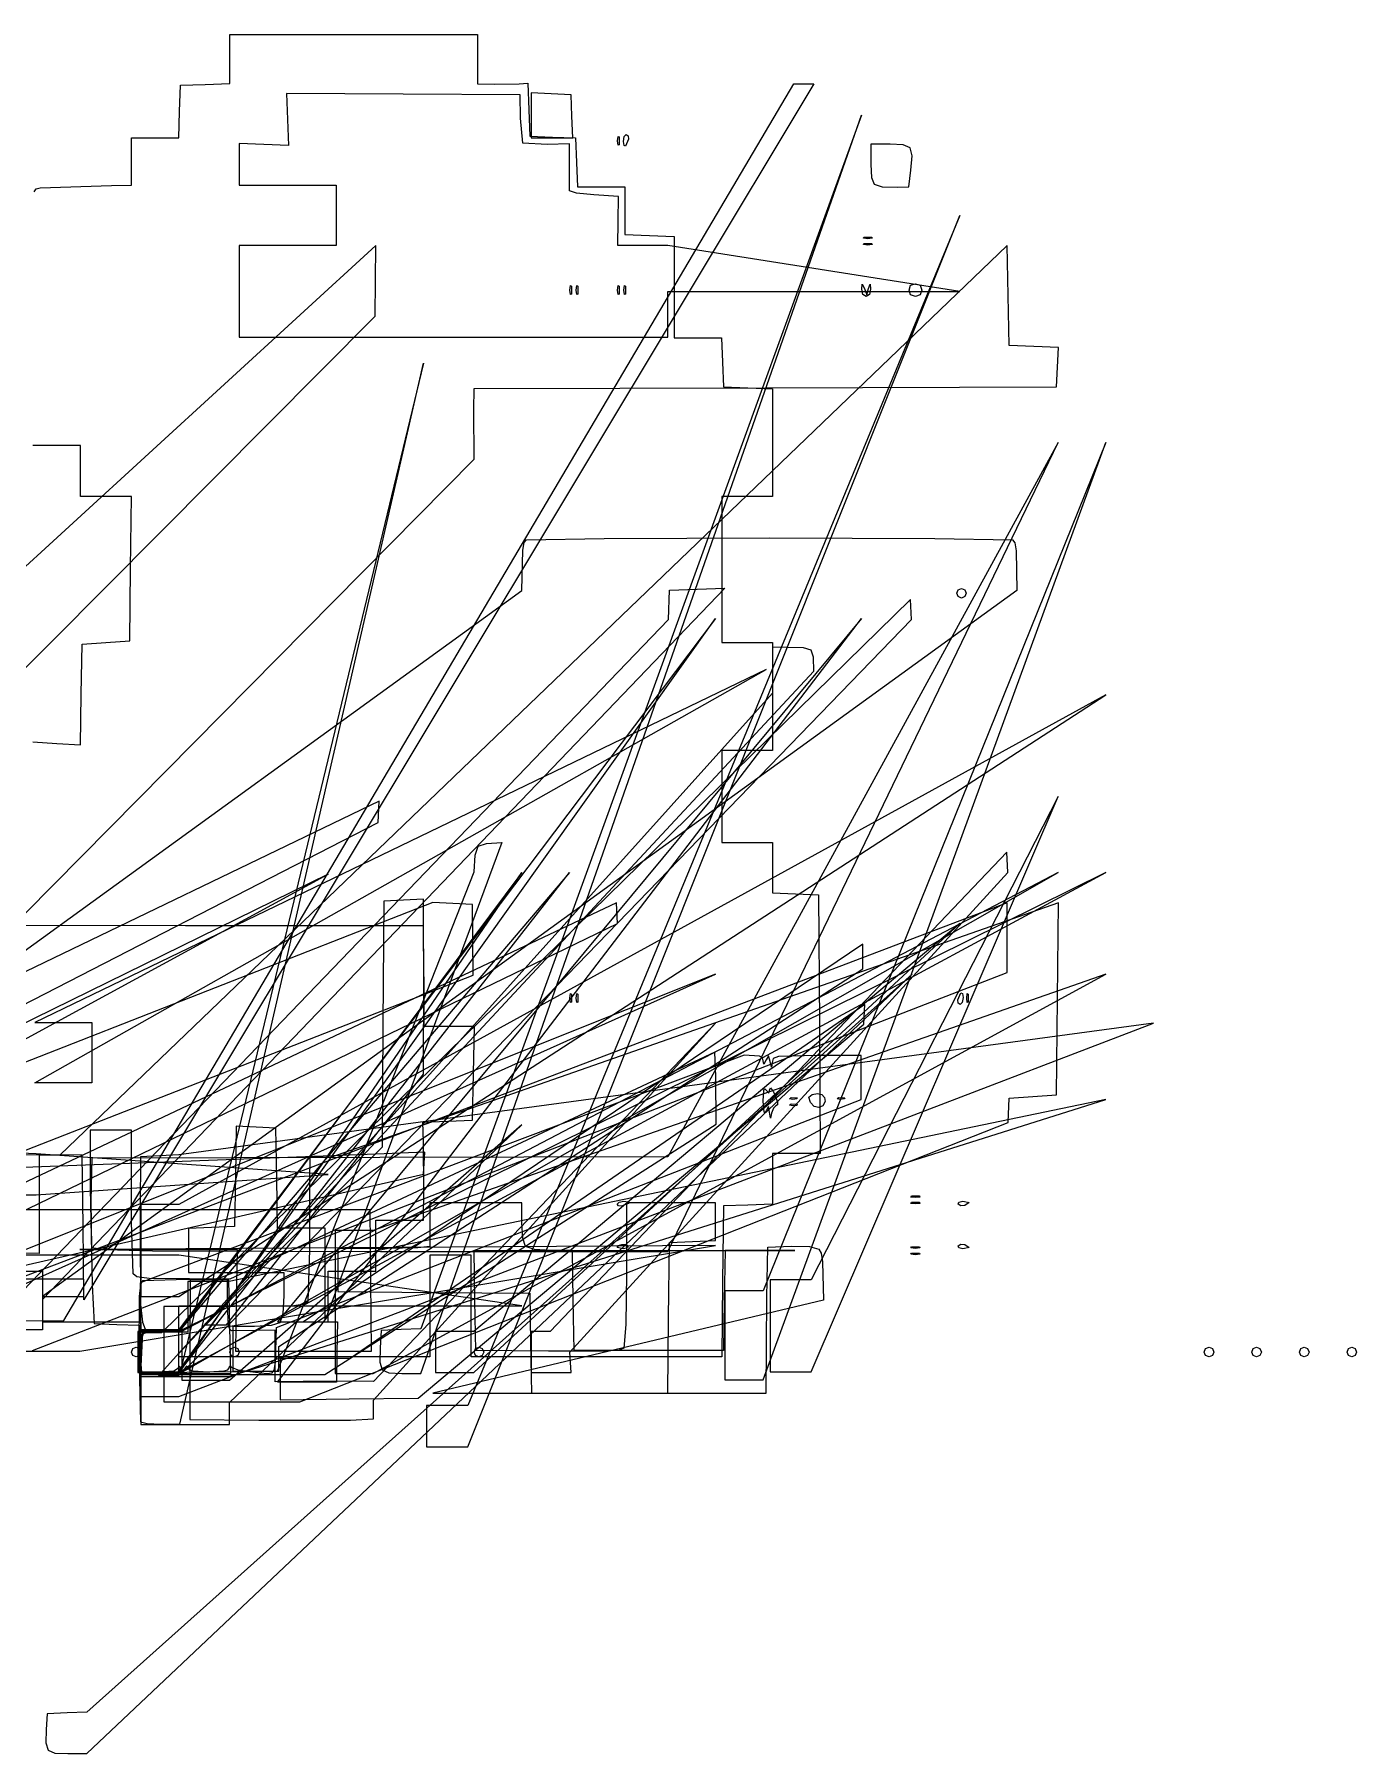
# Model space of a CAD drawing. Extents: x -37 to 140, y -28 to 125.
# Drawn here: x 22.5 to 140, y -28 to 124.9 of the extents above; entities that cross this region are included whole.
import ezdxf

# ---------------------------------------------------------------- set-up
doc = ezdxf.new("R2010")
doc.units = 0

msp = doc.modelspace()

# ---------------------------------------------------------------- linework, layer by layer
at = {"layer": 'Image'}
for p, q in [((39.8237, 122.679), (39.8237, 124.86)), ((39.8237, 124.86), (50.8303, 124.85424)), ((50.8303, 124.85424), (61.8369, 124.84848)), ((61.8369, 124.84848), (61.836959, 122.66126)), ((39.823777, 120.497514), (39.8237, 122.679)), ((61.836959, 122.66126), (61.837019, 120.47404)), ((25.07759, 10.517953), (89.98868, 120.457022)), ((91.75257, 120.473781), (26.8415, 12.3692)), ((35.367369, 118.00433), (35.449337, 120.33266)), ((35.449337, 120.33266), (37.636557, 120.415087)), ((37.636557, 120.415087), (39.823777, 120.497514)), ((55.252654, 119.542884), (44.858254, 119.600142)), ((44.858254, 119.600142), (44.947182, 117.287382)), ((65.647054, 119.485625), (55.252654, 119.542884)), ((61.837019, 120.47404), (63.318689, 120.444135)), ((63.318689, 120.444135), (65.564729, 120.464172)), ((65.564729, 120.464172), (66.329102, 120.514116)), ((65.685724, 117.424375), (65.647054, 119.485625)), ((66.329102, 120.514116), (66.411395, 118.165746)), ((68.39866, 119.570022), (66.63477, 119.654045)), ((66.63477, 119.654045), (66.6348, 117.665)), ((70.16255, 119.486), (68.39866, 119.570022)), ((70.246, 117.581), (70.16255, 119.486)), ((89.98868, 120.457022), (91.75257, 120.473781)), ((35.2854, 115.676), (35.367369, 118.00433)), ((66.411395, 118.165746), (66.493688, 115.817376)), ((44.947182, 117.287382), (45.036113, 114.974622)), ((95.9859, 117.665022), (56.8147, 9.79903)), ((56.8147, 5.82099), (95.9859, 117.665022)), ((65.89325, 115.194255), (65.685724, 117.424375)), ((66.6348, 117.665), (66.6348, 115.676)), ((70.3295, 115.676), (70.246, 117.581)), ((31.0748, 113.559), (31.0748, 115.676)), ((31.0748, 115.676), (33.1801, 115.676)), ((33.1801, 115.676), (35.2854, 115.676)), ((42.853253, 115.066169), (40.670393, 115.157716)), ((40.670393, 115.157716), (40.6704, 113.3)), ((45.036113, 114.974622), (42.853253, 115.066169)), ((68.04181, 115.083194), (65.89325, 115.194255)), ((66.493688, 115.817376), (68.528148, 115.734692)), ((66.6348, 115.676), (68.4822, 115.676)), ((70.0215, 115.141), (68.04181, 115.083194)), ((68.4822, 115.676), (70.3295, 115.676)), ((68.528148, 115.734692), (70.562608, 115.652008)), ((70.021505, 113.150459), (70.0215, 115.141)), ((70.562608, 115.652008), (70.644816, 113.479378)), ((74.2994, 115.394), (74.341216, 115.78867)), ((74.341216, 114.999331), (74.2994, 115.394001)), ((74.2994, 115.394001), (74.2994, 115.394)), ((74.341216, 115.78867), (74.44175, 115.746778)), ((74.44175, 115.041223), (74.341216, 114.999331)), ((74.44175, 115.746778), (74.44175, 115.041223)), ((74.819284, 115.346963), (74.894851, 115.778822)), ((74.819284, 115.346958), (74.819284, 115.346963)), ((74.876952, 114.972768), (74.819284, 115.346958)), ((75.0156, 114.931794), (74.876952, 114.972768)), ((74.894851, 115.778822), (75.076535, 115.958444)), ((75.26805, 115.559506), (75.0156, 114.931794)), ((75.076535, 115.958444), (75.230955, 115.840925)), ((75.230955, 115.840925), (75.26805, 115.559506)), ((98.53473, 115.1119), (96.8326, 115.111)), ((96.8326, 115.111), (96.8326, 113.297)), ((99.701078, 115.052808), (98.53473, 115.1119)), ((100.305954, 114.759912), (99.701078, 115.052808)), ((100.486537, 114.059786), (100.305954, 114.759912)), ((31.074879, 111.44289), (31.0748, 113.559)), ((40.6704, 113.3), (40.6704, 111.443)), ((70.017978, 110.948329), (70.021505, 113.150459)), ((70.644816, 113.479378), (70.727025, 111.306748)), ((96.8326, 113.297), (96.871368, 112.132458)), ((100.38, 112.779), (100.486537, 114.059786)), ((96.871368, 112.132458), (97.128988, 111.532445)), ((100.19474, 111.301814), (100.38, 112.779)), ((22.419324, 110.856648), (22.609583, 111.13162)), ((22.609583, 111.13162), (22.960999, 111.20873)), ((22.960999, 111.20873), (29.310989, 111.418404)), ((29.310989, 111.418404), (31.074879, 111.44289)), ((40.6704, 111.443), (44.97429, 111.442825)), ((44.97429, 111.442825), (49.27818, 111.44265)), ((49.27818, 111.44265), (49.2782, 108.761)), ((70.659026, 110.757388), (70.017978, 110.948329)), ((72.205198, 110.595551), (70.659026, 110.757388)), ((70.727025, 111.306748), (72.843695, 111.304292)), ((74.395938, 110.45444), (72.205198, 110.595551)), ((72.843695, 111.304292), (74.960355, 111.301837)), ((74.36202, 108.26722), (74.395938, 110.45444)), ((74.960355, 111.301837), (74.9604, 109.185)), ((97.128988, 111.532445), (97.817431, 111.313462)), ((97.817431, 111.313462), (99.14867, 111.29201)), ((99.14867, 111.29201), (100.19474, 111.301814)), ((49.2782, 108.761), (49.2782, 106.08)), ((104.734784, 108.761783), (60.9904, 2.97525)), ((60.9904, -0.693638), (104.734784, 108.761783)), ((74.9604, 109.185), (74.9604, 107.068)), ((74.3281, 106.08), (74.36202, 108.26722)), ((74.9604, 107.068), (77.14762, 106.985573)), ((77.14762, 106.985573), (79.33484, 106.903146)), ((52.816677, 106.080324), (-35.5241, 25.2237)), ((108.953802, 106.080348), (24.7177, 25.2391)), ((40.67042, 106.080163), (40.6704, 102.016)), ((44.97431, 106.080081), (40.67042, 106.080163)), ((49.2782, 106.08), (44.97431, 106.080081)), ((52.740723, 99.800884), (52.816677, 106.080324)), ((76.5492, 106.08), (74.3281, 106.08)), ((78.7704, 106.08), (76.5492, 106.08)), ((104.734713, 102.012684), (78.7704, 106.08)), ((79.33484, 106.903146), (79.3348, 102.4)), ((96.155615, 106.166486), (96.197508, 106.26702)), ((96.550285, 106.124671), (96.155615, 106.166486)), ((96.155616, 106.73093), (96.197508, 106.831464)), ((96.550286, 106.689115), (96.155616, 106.73093)), ((96.197508, 106.831464), (96.903063, 106.831464)), ((96.197508, 106.831464), (96.197508, 106.831464)), ((96.197508, 106.26702), (96.903063, 106.26702)), ((96.197508, 106.26702), (96.197508, 106.26702)), ((96.944955, 106.166486), (96.550285, 106.124671)), ((96.944956, 106.73093), (96.550286, 106.689115)), ((96.903063, 106.831464), (96.944956, 106.73093)), ((96.903063, 106.26702), (96.944955, 106.166486)), ((109.031526, 101.635348), (108.953802, 106.080348)), ((70.066, 102.129), (70.107816, 102.52367)), ((70.107816, 102.52367), (70.20835, 102.481778)), ((70.20835, 102.481778), (70.20835, 101.776223)), ((70.630444, 102.129), (70.67226, 102.52367)), ((70.67226, 102.52367), (70.772794, 102.481777)), ((70.772794, 102.481777), (70.772794, 101.776222)), ((74.299334, 102.129), (74.34115, 102.52367)), ((74.34115, 102.52367), (74.441684, 102.481777)), ((74.441684, 102.481777), (74.441684, 101.776222)), ((74.863778, 102.129), (74.905594, 102.52367)), ((74.905594, 102.52367), (75.006128, 102.481777)), ((75.006128, 102.481777), (75.006128, 101.776222)), ((79.3348, 102.4), (79.3348, 97.8959)), ((96.005678, 102.199556), (96.055066, 102.66121)), ((96.055066, 102.66121), (96.249856, 102.270111)), ((96.620617, 102.270111), (96.74906, 102.644947)), ((96.74906, 102.644947), (96.799769, 102.199556)), ((100.219168, 102.129), (100.360279, 102.552333)), ((100.360279, 102.552333), (100.783612, 102.693444)), ((100.783612, 102.693444), (101.206945, 102.552333)), ((101.206945, 102.552333), (101.348056, 102.129)), ((40.6704, 102.016), (40.6704, 97.9511)), ((70.107816, 101.734331), (70.066, 102.129001)), ((70.066, 102.129001), (70.066, 102.129)), ((70.20835, 101.776223), (70.107816, 101.734331)), ((70.67226, 101.73433), (70.630444, 102.129)), ((70.630444, 102.129), (70.630444, 102.129)), ((70.772794, 101.776222), (70.67226, 101.73433)), ((74.34115, 101.73433), (74.299334, 102.129)), ((74.299334, 102.129), (74.299334, 102.129)), ((74.441684, 101.776222), (74.34115, 101.73433)), ((74.905594, 101.73433), (74.863778, 102.129)), ((74.863778, 102.129), (74.863778, 102.129)), ((75.006128, 101.776222), (74.905594, 101.73433)), ((78.7704, 97.945004), (78.7704, 102.013)), ((78.7704, 102.013), (104.734713, 102.012684)), ((96.106637, 101.737639), (96.005678, 102.199556)), ((96.005678, 102.199556), (96.005678, 102.199556)), ((96.409174, 101.564555), (96.106637, 101.737639)), ((96.249856, 102.270111), (96.474203, 101.705667)), ((96.70974, 101.735488), (96.409174, 101.564555)), ((96.474203, 101.705667), (96.620617, 102.270111)), ((96.799769, 102.199556), (96.70974, 101.735488)), ((100.360279, 101.705667), (100.219168, 102.129)), ((100.219168, 102.129), (100.219168, 102.129)), ((100.783612, 101.564556), (100.360279, 101.705667)), ((101.206945, 101.705667), (100.783612, 101.564556)), ((101.348056, 102.129), (101.206945, 101.705667)), ((109.109247, 97.190348), (109.031526, 101.635348)), ((-33.97734, 12.66488), (52.740723, 99.800884)), ((40.6704, 97.9511), (59.7204, 97.948052)), ((59.7204, 97.948052), (78.7704, 97.945004)), ((79.3348, 97.8959), (81.4396, 97.8959)), ((81.4396, 97.8959), (83.5444, 97.8959)), ((83.5444, 97.8959), (83.626829, 95.70868)), ((111.309617, 97.107685), (109.109247, 97.190348)), ((113.509977, 97.02502), (111.309617, 97.107685)), ((113.426267, 95.27324), (113.509977, 97.02502)), ((57.039213, 95.638114), (35.3733, 5.82099)), ((35.3733, 1.30543), (57.039213, 95.638114)), ((83.626829, 95.70868), (83.709254, 93.52146)), ((113.34256, 93.52146), (113.426267, 95.27324)), ((61.536133, 91.473874), (61.55476, 93.377394)), ((61.55476, 93.377394), (87.44866, 93.449428)), ((83.709254, 93.52146), (85.896474, 93.439034)), ((85.896474, 93.439034), (88.083694, 93.356606)), ((87.44866, 93.449428), (113.34256, 93.52146)), ((88.083694, 93.356606), (88.0837, 88.5707)), ((61.553123, 87.100914), (61.536133, 91.473874)), ((24.4426, 88.3004), (22.326, 88.3004)), ((26.5593, 88.3004), (24.4426, 88.3004)), ((26.5593, 86.0426), (26.5593, 88.3004)), ((113.483623, 88.567214), (78.7704, 25.0651)), ((78.770449, 16.663239), (113.483623, 88.567214)), ((117.716923, 88.582584), (87.2387, 13.1588)), ((87.2387, 5.25654), (117.716923, 88.582584)), ((88.0837, 88.5707), (88.0837, 83.7848)), ((-20.82, 3.79024), (61.553123, 87.100914)), ((26.5593, 83.7848), (26.5593, 86.0426)), ((28.8224, 83.7848), (26.5593, 83.7848)), ((31.085473, 83.784766), (28.8224, 83.7848)), ((31.009618, 77.364216), (31.085473, 83.784766)), ((85.8259, 83.7848), (83.5681, 83.7848)), ((83.5681, 83.7848), (83.5681, 77.2937)), ((88.0837, 83.7848), (85.8259, 83.7848)), ((65.868362, 78.995014), (65.999569, 79.686768)), ((65.999569, 79.686768), (66.218977, 79.938594)), ((66.218977, 79.938594), (73.121034, 80.055353)), ((73.121034, 80.055353), (87.813011, 80.091673)), ((87.813011, 80.091673), (102.505096, 80.04919)), ((102.505096, 80.04919), (109.407477, 79.929535)), ((109.407477, 79.929535), (109.61052, 79.668531)), ((109.61052, 79.668531), (109.735024, 78.953586)), ((65.788123, 75.429014), (65.868362, 78.995014)), ((109.735024, 78.953586), (109.814732, 75.429015)), ((30.933765, 70.943666), (31.009618, 77.364216)), ((83.5681, 77.2937), (83.5681, 70.8026)), ((-20.854, 12.6649), (65.788123, 75.429014)), ((83.85033, 75.622356), (23.1726, 12.3936)), ((109.814732, 75.429015), (23.1726, 12.6649)), ((78.830303, 72.848718), (78.91145, 75.459268)), ((78.91145, 75.459268), (81.38089, 75.54081)), ((81.38089, 75.54081), (83.85033, 75.622356)), ((104.452533, 75.177048), (104.576887, 75.476027)), ((104.576887, 74.878069), (104.452533, 75.177048)), ((104.452533, 75.177048), (104.452533, 75.177048)), ((104.576887, 75.476027), (104.875866, 75.600381)), ((104.875866, 75.600381), (105.174845, 75.476027)), ((105.174845, 75.476027), (105.299199, 75.177048)), ((105.299199, 75.177048), (105.174845, 74.878069)), ((100.36031, 74.612608), (33.756, 9.41932)), ((100.444333, 72.848718), (100.36031, 74.612608)), ((104.875866, 74.753715), (104.576887, 74.878069)), ((105.174845, 74.878069), (104.875866, 74.753715)), ((18.0715, 9.70154), (78.830303, 72.848718)), ((83.003673, 72.919274), (35.2482, 9.63098)), ((35.2482, 5.9621), (83.003673, 72.919274)), ((35.6173, 5.89154), (100.444333, 72.848718)), ((95.985873, 72.919274), (44.0571, 10.4071)), ((44.0571, 5.04488), (95.985873, 72.919274)), ((26.622527, 66.179804), (26.700435, 70.661444)), ((26.700435, 70.661444), (28.817095, 70.802555)), ((28.817095, 70.802555), (30.933765, 70.943666)), ((83.5681, 70.8026), (85.8259, 70.8026)), ((85.8259, 70.8026), (88.0837, 70.8026)), ((88.0837, 70.8026), (88.0837, 66.0049)), ((88.084363, 70.37926), (88.084081, 68.33315)), ((89.424543, 70.357698), (88.084363, 70.37926)), ((90.83423, 70.321663), (89.424543, 70.357698)), ((91.51825, 70.116947), (90.83423, 70.321663)), ((91.737407, 69.508833), (91.51825, 70.116947)), ((91.752503, 68.262608), (91.737407, 69.508833)), ((87.519173, 68.403719), (22.4811, 37.0065)), ((22.4811, 31.6443), (87.519173, 68.403719)), ((35.3084, 7.58486), (91.752503, 68.262608)), ((88.084081, 68.33315), (88.083799, 66.28704)), ((26.54462, 61.698164), (26.622527, 66.179804)), ((88.083799, 66.28704), (33.4739, 5.60931)), ((117.716923, 66.145884), (35.3082, 20.8493)), ((35.3082, 12.6649), (117.716923, 66.145884)), ((88.0837, 66.0049), (88.0837, 61.2071)), ((22.326, 61.9689), (24.43531, 61.833532)), ((24.43531, 61.833532), (26.54462, 61.698164)), ((85.8259, 61.2071), (83.5681, 61.2071)), ((83.5681, 61.2071), (83.5681, 57.1149)), ((88.0837, 61.2071), (85.8259, 61.2071)), ((53.113843, 56.691454), (-35.3755, 14.076)), ((53.030393, 54.786454), (53.113843, 56.691454)), ((83.5681, 57.1149), (83.5681, 53.0226)), ((113.483593, 57.114784), (91.528, 14.1465)), ((91.528, 5.9621), (113.483593, 57.114784)), ((-33.69512, 10.265943), (53.030393, 54.786454)), ((64.010059, 53.022566), (48.2904, 10.5482)), ((61.65018, 51.899763), (61.893389, 52.6839)), ((61.893389, 52.6839), (62.646149, 52.925133)), ((62.646149, 52.925133), (64.010059, 53.022566)), ((108.919848, 52.175929), (68.3041, 9.56046)), ((83.5681, 53.0226), (85.8259, 53.0226)), ((85.8259, 53.0226), (88.0837, 53.0226)), ((88.0837, 53.0226), (88.0837, 50.7772)), ((109.014483, 50.340889), (108.919848, 52.175929)), ((61.554723, 50.42612), (61.65018, 51.899763)), ((88.0837, 50.7772), (88.0837, 48.5318)), ((48.572523, 50.200342), (-25.0873, 14.076)), ((-25.0873, 10.1249), (48.572523, 50.200342)), ((65.788053, 50.341454), (35.3082, 9.47576)), ((35.3082, 5.80688), (65.788053, 50.341454)), ((70.021383, 50.341454), (35.3082, 9.56043)), ((35.3082, 5.89154), (70.021383, 50.341454)), ((117.716893, 50.341454), (35.3082, 9.56043)), ((35.3082, 5.89154), (117.716893, 50.341454)), ((113.483563, 50.341454), (35.5439, 9.56099)), ((35.5439, 5.89211), (113.483563, 50.341454)), ((44.0571, 6.03265), (61.554723, 50.42612)), ((70.067943, 7.725481), (109.014483, 50.340889)), ((57.88585, 47.687354), (-32.9895, 12.1004)), ((74.206588, 47.660378), (3.11079, 14.0625)), ((108.927379, 47.660422), (20.6123, 14.076)), ((113.491894, 47.660423), (48.7708, 25.031)), ((53.511477, 47.801529), (53.437608, 36.865429)), ((55.275367, 47.885552), (53.511477, 47.801529)), ((57.039257, 47.969572), (55.275367, 47.885552)), ((57.05207, 45.839442), (57.039257, 47.969572)), ((59.64974, 47.603334), (57.88585, 47.687354)), ((61.41363, 47.519311), (59.64974, 47.603334)), ((61.46198, 41.239871), (61.41363, 47.519311)), ((74.301223, 45.825338), (74.206588, 47.660378)), ((88.0837, 48.5318), (90.12981, 48.44888)), ((90.12981, 48.44888), (92.17592, 48.365961)), ((92.17592, 48.365961), (92.249642, 36.865461)), ((108.934914, 41.451542), (108.927379, 47.660422)), ((113.417199, 39.123203), (113.491894, 47.660423)), ((4.874682, 12.227511), (74.301223, 45.825338)), ((35.872686, 45.625896), (14.706086, 45.650562)), ((57.039286, 45.60123), (35.872686, 45.625896)), ((57.05478, 44.44358), (57.039286, 45.60123)), ((57.064911, 41.310422), (57.05207, 45.839442)), ((57.094485, 39.96981), (57.05478, 44.44358)), ((104.734723, 45.825902), (61.5083, 9.56099)), ((61.5083, 5.89211), (104.734723, 45.825902)), ((96.098887, 43.991539), (46.3714, 10.4071)), ((96.112913, 41.804319), (96.098887, 43.991539)), ((83.003613, 41.310431), (8.73475, 11.6771)), ((8.73475, 8.00821), (83.003613, 41.310431)), ((22.292865, 7.86709), (108.934914, 41.451542)), ((100.501423, 41.323848), (27.1237, -24.2793)), ((27.1237, -27.9751), (100.501423, 41.323848)), ((44.184134, 8.219868), (96.112913, 41.804319)), ((117.716924, 41.310431), (52.5808, 18.521)), ((52.5808, 5.82099), (117.716924, 41.310431)), ((57.05207, 32.420432), (57.064911, 41.310422)), ((-29.3651, 5.73696), (61.46198, 41.239871)), ((57.1187, 36.6537), (57.094485, 39.96981)), ((96.294944, 38.629321), (50.5171, 7.16154)), ((70.06588, 39.193761), (70.107696, 39.588431)), ((70.107696, 38.799091), (70.06588, 39.193761)), ((70.06588, 39.193761), (70.06588, 39.193761)), ((70.107696, 39.588431), (70.20823, 39.546539)), ((70.20823, 38.840984), (70.107696, 38.799091)), ((70.20823, 39.546539), (70.20823, 38.840984)), ((70.630324, 39.193761), (70.67214, 39.588431)), ((70.67214, 38.799091), (70.630324, 39.193761)), ((70.630324, 39.193761), (70.630324, 39.193761)), ((70.67214, 39.588431), (70.772674, 39.546538)), ((70.772674, 38.840983), (70.67214, 38.799091)), ((70.772674, 39.546538), (70.772674, 38.840983)), ((96.210924, 36.865431), (96.294944, 38.629321)), ((104.563364, 39.044492), (104.828453, 39.648047)), ((104.563364, 39.044491), (104.563364, 39.044492)), ((104.595898, 38.751281), (104.563364, 39.044491)), ((104.75968, 38.629326), (104.595898, 38.751281)), ((104.941364, 38.808949), (104.75968, 38.629326)), ((104.828453, 39.648047), (104.960426, 39.582965)), ((105.016931, 39.240808), (104.941364, 38.808949)), ((104.960426, 39.582965), (105.016931, 39.240808)), ((105.343713, 39.193771), (105.385529, 39.588441)), ((105.385529, 38.799102), (105.343713, 39.193772)), ((105.343713, 39.193772), (105.343713, 39.193771)), ((105.385529, 39.588441), (105.486063, 39.546549)), ((105.486063, 38.840994), (105.385529, 38.799102)), ((105.486063, 39.546549), (105.486063, 38.840994)), ((113.342506, 30.585983), (113.417199, 39.123203)), ((22.4811, 37.0065), (25.0211, 37.0065)), ((25.0211, 37.0065), (27.5611, 37.0065)), ((27.5611, 37.0065), (27.5611, 34.3254)), ((121.95028, 36.949451), (35.3082, 25.2507)), ((35.3082, 3.77488), (121.95028, 36.949451)), ((83.00358, 36.959141), (52.6165, 5.11543)), ((52.6165, 3.44527), (83.00358, 36.959141)), ((53.437608, 36.865429), (53.363737, 25.929329)), ((56.57136, 3.633768), (96.210924, 36.865431)), ((92.249642, 36.865461), (92.323361, 25.364961)), ((59.3443, 36.6537), (57.1187, 36.6537)), ((61.569933, 36.653727), (59.3443, 36.6537)), ((61.491831, 32.490957), (61.569933, 36.653727)), ((27.5611, 34.3254), (27.5611, 31.6443)), ((85.543601, 34.113757), (31.8633, 13.8643)), ((82.96067, 34.395984), (39.8213, 14.1971)), ((83.052714, 32.208764), (82.96067, 34.395984)), ((86.925341, 34.021798), (85.543601, 34.113757)), ((87.18136, 33.8714), (86.925341, 34.021798)), ((87.256781, 33.61988), (87.18136, 33.8714)), ((87.503835, 33.690436), (87.314271, 33.318156)), ((87.717651, 34.064406), (87.503835, 33.690436)), ((87.868898, 33.549325), (87.717651, 34.064406)), ((88.140075, 33.816094), (88.045177, 33.46338)), ((88.601187, 34.000256), (88.140075, 33.816094)), ((92.019317, 34.079589), (88.601187, 34.000256)), ((95.955017, 34.076174), (92.019317, 34.079589)), ((95.95163, 30.166844), (95.955017, 34.076174)), ((39.5415, 10.1372), (57.05207, 32.420432)), ((61.413732, 28.328187), (61.491831, 32.490957)), ((83.06183, 27.975434), (83.052714, 32.208764)), ((87.314271, 33.318156), (87.256781, 33.61988)), ((87.990398, 33.061648), (87.868898, 33.549325)), ((88.045177, 33.46338), (87.990398, 33.061648)), ((25.0211, 31.6443), (22.4811, 31.6443)), ((27.5611, 31.6443), (25.0211, 31.6443)), ((87.261096, 30.021541), (87.312549, 31.007731)), ((87.312549, 31.007731), (87.394681, 31.124796)), ((87.394681, 31.124796), (87.51916, 31.009318)), ((87.51916, 31.009318), (87.749293, 30.727097)), ((87.749293, 30.727097), (87.805644, 31.009318)), ((87.805644, 31.009318), (87.892781, 31.203754)), ((87.892781, 31.203754), (88.151801, 30.868207)), ((88.151801, 30.868207), (88.529626, 29.964162)), ((91.317278, 30.373575), (91.599207, 30.620368)), ((91.599207, 30.620368), (92.066234, 30.705045)), ((92.066234, 30.705045), (92.455641, 30.607263)), ((92.455641, 30.607263), (92.708266, 30.358917)), ((111.225836, 30.444872), (113.342506, 30.585983)), ((117.71695, 30.162651), (39.765, 14.0054)), ((39.765, 5.53876), (117.71695, 30.162651)), ((43.964717, 9.917402), (95.95163, 30.166844)), ((87.327023, 29.049106), (87.261096, 30.021541)), ((87.404611, 28.983589), (87.327023, 29.049106)), ((87.51916, 29.174875), (87.404611, 28.983589)), ((87.733546, 29.545226), (87.51916, 29.174875)), ((87.81998, 29.033764), (87.733546, 29.545226)), ((88.156737, 29.411676), (88.000555, 28.963208)), ((88.360484, 29.598207), (88.156737, 29.411676)), ((88.516412, 29.695753), (88.360484, 29.598207)), ((88.529626, 29.964162), (88.516412, 29.695753)), ((89.601558, 30.241494), (89.72402, 30.355452)), ((89.89453, 30.184945), (89.601558, 30.241494)), ((89.601558, 29.67705), (89.72402, 29.791008)), ((89.89453, 29.620501), (89.601558, 29.67705)), ((89.72402, 30.355452), (89.72402, 30.355441)), ((89.72402, 30.355441), (90.264946, 30.333174)), ((89.72402, 29.791008), (89.72402, 29.790997)), ((89.72402, 29.790997), (90.264946, 29.76873)), ((90.22647, 30.219297), (89.89453, 30.184945)), ((90.22647, 29.654853), (89.89453, 29.620501)), ((90.264946, 30.333174), (90.22647, 30.219297)), ((90.264946, 29.76873), (90.22647, 29.654853)), ((91.45491, 29.909121), (91.317278, 30.373575)), ((91.79324, 29.550001), (91.454907, 29.909121)), ((91.454907, 29.909121), (91.45491, 29.909121)), ((92.203665, 29.449103), (91.79324, 29.550001)), ((92.567221, 29.598909), (92.203665, 29.449103)), ((92.764947, 29.991902), (92.567221, 29.598909)), ((92.708266, 30.358917), (92.764947, 29.991902)), ((93.834888, 30.241494), (93.95735, 30.355452)), ((94.12786, 30.184945), (93.834888, 30.241494)), ((93.95735, 30.355452), (93.95735, 30.355441)), ((93.95735, 30.355441), (94.498276, 30.333174)), ((94.4598, 30.219297), (94.12786, 30.184945)), ((94.498276, 30.333174), (94.4598, 30.219297)), ((109.02675, 28.116541), (109.109176, 30.303761)), ((109.109176, 30.303761), (111.225836, 30.444872)), ((65.78813, 27.924902), (39.8109, 5.18599)), ((39.8109, 3.23046), (65.78813, 27.924902)), ((40.402655, 27.790268), (40.324866, 23.331988)), ((42.159305, 27.706434), (40.402655, 27.790268)), ((43.915955, 27.6226), (42.159305, 27.706434)), ((43.993676, 23.1776), (43.915955, 27.6226)), ((46.0618, 3.29987), (109.02675, 28.116541)), ((48.2657, 5.73041), (83.06183, 27.975434)), ((56.989172, 28.16243), (59.201452, 28.24531)), ((57.0467, 26.41087), (56.989172, 28.16243)), ((59.201452, 28.24531), (61.413732, 28.328187)), ((87.819981, 29.033764), (87.81998, 29.033764)), ((87.887453, 28.520859), (87.819981, 29.033764)), ((88.000555, 28.963208), (87.887453, 28.520859)), ((29.2404, 27.4615), (27.406, 27.4615)), ((27.406, 27.4615), (27.406, 22.2847)), ((31.074889, 27.461538), (29.2404, 27.4615)), ((31.09233, 25.415428), (31.074889, 27.461538)), ((57.071761, 22.04875), (57.0467, 26.41087)), ((52.805911, 25.321903), (-16.5501, 22.7011)), ((26.700391, 25.22378), (1.229891, 25.295837)), ((22.6082, 25.3401), (20.56209, 25.42302)), ((48.57258, 23.518082), (22.6082, 25.3401)), ((24.7177, 25.2391), (22.8904, 25.2391)), ((22.8904, 25.2391), (22.8904, 20.8628)), ((26.776346, 18.94434), (26.700391, 25.22378)), ((27.5472, 24.971718), (27.482526, 21.161718)), ((53.1588, 25.018409), (27.5472, 24.971718)), ((31.096027, 19.277098), (31.09233, 25.415428)), ((31.88171, 25.082657), (31.864636, 20.567107)), ((33.59496, 25.16668), (31.88171, 25.082657)), ((35.3082, 25.2507), (33.59496, 25.16668)), ((53.363737, 25.929329), (37.7038, 10.1372)), ((46.9322, 25.031), (46.916396, 22.98489)), ((48.7708, 25.031), (46.9322, 25.031)), ((54.993131, 25.413947), (52.805911, 25.321903)), ((78.7704, 25.0651), (53.1588, 25.018409)), ((57.180351, 25.505994), (54.993131, 25.413947)), ((57.03924, 23.530444), (57.180351, 25.505994)), ((90.2035, 25.3649), (88.0837, 25.3649)), ((88.0837, 25.3649), (88.0837, 23.119)), ((92.323361, 25.364961), (90.2035, 25.3649)), ((-12.457871, 7.680155), (57.03924, 23.530444)), ((22.6082, 21.696), (48.57258, 23.518082)), ((40.324866, 23.331988), (40.247077, 18.873708)), ((44.0714, 18.7326), (43.993676, 23.1776)), ((46.916396, 22.98489), (46.917807, 16.80274)), ((88.0837, 23.119), (88.0837, 20.8731)), ((18.6571, 21.696), (22.6082, 21.696)), ((27.406, 22.2847), (27.589865, 13.68843)), ((57.0393, 19.4382), (57.071761, 22.04875)), ((100.388948, 21.500149), (100.43084, 21.600684)), ((100.783618, 21.458334), (100.388948, 21.500149)), ((100.43084, 21.600684), (101.136395, 21.600684)), ((100.43084, 21.600684), (100.43084, 21.600684)), ((101.178288, 21.500149), (100.783618, 21.458334)), ((101.136395, 21.600684), (101.178288, 21.500149)), ((31.2937, 20.3554), (10.2681, 20.3554)), ((22.8904, 20.8628), (22.8904, 16.4864)), ((27.482526, 21.161718), (27.541149, 17.006948)), ((52.3192, 20.35542), (31.2937, 20.3554)), ((31.864636, 20.567107), (31.884561, 9.913207)), ((33.6148, 20.8493), (31.9215, 20.8493)), ((31.9215, 20.8493), (31.9215, 16.7571)), ((35.3082, 20.8493), (33.6148, 20.8493)), ((52.37425, 14.07598), (52.3192, 20.35542)), ((61.6959, 20.9904), (57.6037, 20.9904)), ((57.6037, 20.9904), (57.6037, 19.052)), ((65.7882, 20.9904), (61.6959, 20.9904)), ((65.788124, 19.212426), (65.7882, 20.9904)), ((74.2548, 20.8743), (74.434422, 21.055984)), ((74.254805, 20.8743), (74.2548, 20.8743)), ((74.372323, 20.719881), (74.254805, 20.8743)), ((74.65374, 20.682786), (74.372323, 20.719881)), ((74.434422, 21.055984), (74.866282, 21.131551)), ((75.281445, 20.935235), (74.65374, 20.682786)), ((74.866282, 21.131551), (75.240471, 21.073884)), ((75.1015, 20.9904), (75.097182, 14.71096)), ((79.0526, 20.9904), (75.1015, 20.9904)), ((75.240471, 21.073884), (75.281445, 20.935235)), ((83.0037, 20.9904), (79.0526, 20.9904)), ((83.0037, 19.3095), (83.0037, 20.9904)), ((83.70926, 20.708246), (83.633596, 14.005476)), ((85.89648, 20.790671), (83.70926, 20.708246)), ((88.0837, 20.8731), (85.89648, 20.790671)), ((100.388947, 20.935705), (100.43084, 21.03624)), ((100.783617, 20.89389), (100.388947, 20.935705)), ((100.43084, 21.03624), (101.136395, 21.03624)), ((100.43084, 21.03624), (100.43084, 21.03624)), ((101.178287, 20.935705), (100.783617, 20.89389)), ((101.136395, 21.03624), (101.178287, 20.935705)), ((104.585999, 20.861655), (104.586, 20.861657)), ((104.825504, 20.717741), (104.585999, 20.861655)), ((104.586, 20.861657), (104.63889, 21.052269)), ((104.63889, 21.052269), (105.000293, 21.131552)), ((105.1671, 20.750739), (104.825504, 20.717741)), ((105.000293, 21.131552), (105.558007, 21.025095)), ((105.558007, 21.025095), (105.1671, 20.750739)), ((26.8523, 12.6649), (26.776346, 18.94434)), ((31.23871, 14.690988), (31.096027, 19.277098)), ((36.154857, 18.707869), (36.1548, 16.7447)), ((38.200967, 18.790788), (36.154857, 18.707869)), ((40.247077, 18.873708), (38.200967, 18.790788)), ((46.1809, 18.7326), (44.0714, 18.7326)), ((48.2904, 18.7326), (46.1809, 18.7326)), ((48.2904, 14.6404), (48.2904, 18.7326)), ((50.8875, 18.521), (49.1941, 18.521)), ((49.1941, 18.521), (49.1941, 12.171)), ((52.5808, 18.521), (50.8875, 18.521)), ((52.8059, 17.1804), (52.8059, 19.4382)), ((52.8059, 19.4382), (54.9226, 19.4382)), ((54.9226, 19.4382), (57.0393, 19.4382)), ((57.6037, 19.052), (57.6037, 17.1136)), ((65.885557, 17.848525), (65.788124, 19.212426)), ((83.003647, 17.628479), (83.0037, 19.3095)), ((83.00367, 17.180421), (26.4959, 16.8276)), ((26.4959, 7.79654), (83.00367, 17.180421)), ((26.4959, 16.8276), (33.48089, 16.827795)), ((27.541149, 17.006948), (28.799207, 16.839999)), ((28.799207, 16.839999), (32.963753, 16.734132)), ((33.48089, 16.827795), (40.46588, 16.827989)), ((40.46588, 16.827989), (40.393518, 12.312239)), ((52.45315, 16.903447), (49.41926, 16.939529)), ((49.41926, 16.939529), (49.4193, 15.018)), ((56.54537, 16.990481), (52.45315, 16.903447)), ((52.8059, 14.9226), (52.8059, 17.1804)), ((57.6037, 17.1136), (56.54537, 16.990481)), ((66.12679, 17.095766), (65.885557, 17.848525)), ((66.909337, 16.852651), (66.12679, 17.095766)), ((68.3774, 16.7571), (66.909337, 16.852651)), ((74.25477, 17.009115), (74.389123, 17.181168)), ((74.835871, 16.898199), (74.25477, 17.009115)), ((74.25477, 17.009115), (74.25477, 17.009115)), ((74.389123, 17.181168), (74.695993, 17.280379)), ((74.695993, 17.280379), (75.031101, 17.283703)), ((75.197274, 16.977481), (74.835871, 16.898199)), ((75.031101, 17.283703), (75.250164, 17.168096)), ((75.250164, 17.168096), (75.197274, 16.977481)), ((78.835764, 10.75987), (78.911427, 17.46264)), ((78.911427, 17.46264), (80.957537, 17.54556)), ((80.957537, 17.54556), (83.003647, 17.628479)), ((87.58261, 12.594311), (87.660331, 17.039311)), ((87.660331, 17.039311), (89.732551, 17.122758)), ((89.732551, 17.122758), (91.356716, 17.095697)), ((91.356716, 17.095697), (92.201991, 16.876533)), ((92.201991, 16.876533), (92.394382, 16.519989)), ((100.388977, 16.984575), (100.430869, 17.085109)), ((100.783647, 16.942759), (100.388977, 16.984575)), ((100.430869, 17.085109), (100.43087, 17.085109)), ((100.43087, 17.085109), (101.136425, 17.085109)), ((101.178317, 16.984575), (100.783647, 16.942759)), ((101.136425, 17.085109), (101.178317, 16.984575)), ((104.58603, 17.168096), (104.825535, 17.31201)), ((104.586031, 17.168096), (104.58603, 17.168096)), ((104.638921, 16.977482), (104.586031, 17.168096)), ((105.000324, 16.898199), (104.638921, 16.977482)), ((104.825535, 17.31201), (105.167131, 17.279012)), ((105.558038, 17.004656), (105.000324, 16.898199)), ((105.167131, 17.279012), (105.558038, 17.004656)), ((22.8904, 16.4864), (3.2054, 16.558875)), ((26.7004, 16.3338), (18.0926, 16.3338)), ((35.3082, 16.3338), (26.7004, 16.3338)), ((31.9215, 16.7571), (31.9215, 12.6649)), ((32.963753, 16.734132), (53.217449, 16.662674)), ((65.78811, 11.8182), (35.3082, 16.3338)), ((36.1548, 16.7447), (36.1548, 14.7815)), ((46.917807, 16.80274), (46.762317, 12.21663)), ((53.217449, 16.662674), (78.770449, 16.663239)), ((59.4382, 16.3338), (57.6037, 16.3338)), ((57.6037, 16.3338), (57.6037, 11.8182)), ((61.2726, 16.3338), (59.4382, 16.3338)), ((61.2726, 11.8182), (61.2726, 16.3338)), ((61.540508, 16.757081), (90.0592, 16.7571)), ((61.618232, 12.312081), (61.540508, 16.757081)), ((70.289355, 16.7571), (68.3774, 16.7571)), ((70.367079, 12.3121), (70.289355, 16.7571)), ((83.8647, 16.7571), (83.786976, 12.3121)), ((90.0592, 16.7571), (83.8647, 16.7571)), ((92.394382, 16.519989), (92.516448, 15.74066)), ((92.516448, 15.74066), (92.599218, 12.348093)), ((100.388977, 16.420131), (100.43087, 16.520665)), ((100.783647, 16.378315), (100.388977, 16.420131)), ((100.43087, 16.520665), (101.136425, 16.520665)), ((100.43087, 16.520665), (100.43087, 16.520665)), ((101.178317, 16.420131), (100.783647, 16.378315)), ((101.136425, 16.520665), (101.178317, 16.420131)), ((26.8415, 14.2036), (16.3993, 14.2036)), ((21.056, 14.9226), (23.1726, 14.9226)), ((23.1726, 14.9226), (23.1726, 12.6649)), ((26.8415, 12.3692), (26.8415, 14.2036)), ((31.546991, 14.421507), (31.23871, 14.690988)), ((32.667716, 14.273101), (31.546991, 14.421507)), ((31.8633, 13.8643), (31.8633, 12.218)), ((32.054989, 14.061745), (31.886237, 13.708351)), ((36.078909, 14.163359), (32.054989, 14.061745)), ((39.8213, 14.1971), (32.667716, 14.273101)), ((39.747799, 14.14653), (36.078909, 14.163359)), ((37.9306, 14.0054), (36.0962, 14.0054)), ((36.0962, 14.0054), (36.0962, 11.7476)), ((36.1548, 14.7815), (40.3882, 14.7815)), ((36.2883, 14.1465), (36.280765, 7.94298)), ((37.9613, 14.1465), (36.2883, 14.1465)), ((39.765, 14.0054), (37.9306, 14.0054)), ((39.6343, 14.1465), (37.9613, 14.1465)), ((39.634272, 11.888753), (39.6343, 14.1465)), ((39.825898, 9.98376), (39.747799, 14.14653)), ((40.3882, 14.7815), (44.6215, 14.7815)), ((44.6215, 14.7815), (44.6215, 12.7213)), ((48.2904, 10.5482), (48.2904, 14.6404)), ((48.5726, 12.6649), (48.5726, 14.9226)), ((48.5726, 14.9226), (50.6893, 14.9226)), ((49.4193, 15.018), (49.4193, 13.0965)), ((50.6893, 14.9226), (52.8059, 14.9226)), ((52.4293, 7.79654), (52.37425, 14.07598)), ((75.097182, 14.71096), (75.027388, 10.170885)), ((83.633596, 14.005476), (83.557933, 7.302706)), ((89.6936, 14.1465), (87.8591, 14.1465)), ((87.8591, 14.1465), (87.8591, 10.0543)), ((91.528, 14.1465), (89.6936, 14.1465)), ((23.1726, 12.6649), (23.1726, 10.4071)), ((23.1726, 12.6649), (25.0125, 12.6649)), ((23.1726, 12.3936), (23.1726, 9.70154)), ((25.0125, 12.6649), (26.8523, 12.6649)), ((27.589865, 13.68843), (27.773727, 10.26896)), ((31.781704, 12.6686), (31.728961, 7.836355)), ((31.886237, 13.708351), (31.781704, 12.6686)), ((31.9215, 12.6649), (33.6148, 12.6649)), ((33.6148, 12.6649), (35.3082, 12.6649)), ((40.393518, 12.312239), (40.321154, 7.796489)), ((44.6215, 12.7213), (44.527749, 11.137649)), ((48.5726, 10.4071), (48.5726, 12.6649)), ((49.4193, 13.0965), (57.95652, 13.021804)), ((92.599218, 12.348093), (57.8859, 4.0571)), ((57.95652, 13.021804), (66.49374, 12.947111)), ((61.695953, 7.867081), (61.618232, 12.312081)), ((66.49374, 12.947111), (66.571461, 8.502111)), ((70.4448, 7.8671), (70.367079, 12.3121)), ((83.786976, 12.3121), (83.709255, 7.8671)), ((85.5453, 13.1588), (83.852, 13.1588)), ((83.852, 13.1588), (83.852, 9.20765)), ((87.2387, 13.1588), (85.5453, 13.1588)), ((87.5049, 4.0571), (87.58261, 12.594311)), ((31.8633, 12.218), (32.059616, 10.37539)), ((40.269787, 11.766562), (33.95, 11.7665)), ((33.95, 11.7665), (33.95, 7.5332)), ((35.3082, 7.30267), (35.3082, 11.8182)), ((35.3082, 11.8182), (65.78811, 11.8182)), ((36.0962, 11.7476), (36.0962, 9.48987)), ((39.716546, 10.152355), (39.634272, 11.888753)), ((45.530975, 11.84407), (40.269787, 11.766562)), ((44.527749, 11.137649), (44.282834, 10.32241)), ((46.460991, 11.98034), (45.530975, 11.84407)), ((46.762317, 12.21663), (46.460991, 11.98034)), ((49.1941, 12.171), (49.1941, 5.82099)), ((57.6037, 11.8182), (57.6037, 7.30267)), ((61.2726, 7.30267), (61.2726, 11.8182)), ((78.7601, 4.0571), (78.835764, 10.75987)), ((7.86209, 10.47705), (25.07759, 10.517953)), ((23.1726, 9.70154), (20.622, 9.70154)), ((23.1726, 10.4071), (27.5471, 10.4071)), ((27.5471, 10.4071), (31.9215, 10.4071)), ((27.773727, 10.26896), (29.777087, 10.186904)), ((29.777087, 10.186904), (31.780447, 10.104848)), ((33.4737, 9.56043), (31.6393, 9.56043)), ((31.6393, 9.56043), (31.6393, 7.72598)), ((31.780447, 10.104848), (31.862873, 7.917628)), ((31.979293, 9.263503), (31.803099, 8.611231)), ((33.5549, 9.63098), (31.8615, 9.63098)), ((31.8615, 9.63098), (31.8615, 7.79654)), ((33.9795, 9.48987), (31.8628, 9.48987)), ((31.8628, 9.48987), (31.8628, 7.51432)), ((33.7095, 9.56099), (31.875, 9.56099)), ((31.875, 9.56099), (31.875, 7.72655)), ((31.884561, 9.913207), (31.921534, 3.774877)), ((33.7431, 9.70154), (31.9087, 9.70154)), ((31.9087, 9.70154), (31.9087, 5.48459)), ((31.9215, 10.4071), (31.9215, 8.14381)), ((33.6148, 9.47576), (31.9215, 9.47576)), ((31.9215, 9.47576), (31.9215, 7.64132)), ((32.120551, 9.34875), (31.938867, 8.851334)), ((32.0626, 9.41932), (31.978577, 7.65543)), ((32.542302, 9.517433), (31.979293, 9.263503)), ((32.059616, 10.37539), (32.312065, 9.747684)), ((33.756, 9.41932), (32.0626, 9.41932)), ((32.27497, 9.466268), (32.120551, 9.34875)), ((32.312065, 9.747684), (32.27497, 9.466268)), ((33.645, 9.56043), (32.542302, 9.517433)), ((35.3082, 9.56043), (33.4737, 9.56043)), ((35.2482, 9.63098), (33.5549, 9.63098)), ((35.3082, 9.47576), (33.6148, 9.47576)), ((35.3082, 9.56043), (33.645, 9.56043)), ((35.5439, 9.56099), (33.7095, 9.56099)), ((35.5776, 9.70154), (33.7431, 9.70154)), ((36.0962, 9.48987), (33.9795, 9.48987)), ((35.5776, 7.44376), (35.5776, 9.70154)), ((37.7038, 10.1372), (39.5415, 10.1372)), ((39.82605, 9.745806), (39.716546, 10.152355)), ((39.904, 5.82099), (39.825898, 9.98376)), ((39.98705, 9.608764), (39.82605, 9.745806)), ((42.10371, 9.628209), (39.98705, 9.608764)), ((42.025054, 9.983744), (40.106, 9.98376)), ((40.106, 9.98376), (40.106, 8.00821)), ((43.498699, 10.079201), (42.025054, 9.983744)), ((43.8676, 9.66989), (42.10371, 9.628209)), ((44.282834, 10.32241), (43.498699, 10.079201)), ((43.8676, 7.37568), (43.8676, 9.66989)), ((43.881999, 6.807606), (43.964717, 9.917402)), ((44.0571, 10.4071), (46.729, 10.4071)), ((46.3714, 10.4071), (48.5726, 10.4071)), ((46.729, 10.4071), (49.401, 10.4071)), ((49.401, 10.4071), (49.35624, 7.72599)), ((53.28692, 9.630985), (53.200334, 8.112405)), ((55.05081, 9.715007), (53.28692, 9.630985)), ((56.8147, 9.79903), (55.05081, 9.715007)), ((59.815, 9.56099), (58.1217, 9.56099)), ((58.1217, 9.56099), (58.1217, 7.72655)), ((61.5083, 9.56099), (59.815, 9.56099)), ((68.3041, 9.56046), (66.6348, 9.56046)), ((66.6348, 9.56046), (66.6348, 7.72601)), ((75.027388, 10.170885), (74.865503, 8.07332)), ((83.852, 9.20765), (83.852, 5.25654)), ((87.8591, 10.0543), (87.8591, 5.9621)), ((20.4287, 7.79654), (26.4959, 7.79654)), ((31.0748, 7.72598), (31.199154, 8.024959)), ((31.199154, 7.427001), (31.0748, 7.72598)), ((31.0748, 7.72598), (31.0748, 7.72598)), ((31.199154, 8.024959), (31.498133, 8.149313)), ((31.498133, 8.149313), (31.797112, 8.024959)), ((31.6393, 7.72598), (31.6393, 5.89154)), ((31.728961, 7.836355), (31.888981, 1.517415)), ((31.797112, 8.024959), (31.921466, 7.72598)), ((31.921466, 7.72598), (31.797112, 7.427001)), ((31.803099, 8.611231), (31.86085, 7.37321)), ((31.8615, 7.79654), (31.8615, 5.9621)), ((31.862873, 7.917628), (31.945301, 5.730408)), ((31.938867, 8.851334), (31.8633, 7.65542)), ((31.8633, 7.65542), (31.8633, 5.9621)), ((31.875, 7.72655), (31.875, 5.89211)), ((31.978577, 7.65543), (31.894557, 5.89154)), ((31.9215, 8.14381), (31.9215, 5.88053)), ((36.280765, 7.94298), (36.273229, 1.73946)), ((39.82368, 7.72598), (39.948034, 8.024959)), ((39.948034, 7.427001), (39.82368, 7.72598)), ((39.82368, 7.72598), (39.82368, 7.72598)), ((39.948034, 8.024959), (40.247013, 8.149313)), ((40.106, 8.00821), (40.106, 6.03265)), ((40.247013, 8.149313), (40.545992, 8.024959)), ((40.321154, 7.796489), (46.3752, 7.79654)), ((40.545992, 8.024959), (40.670346, 7.72598)), ((40.670346, 7.72598), (40.545992, 7.427001)), ((44.19816, 6.032648), (44.184134, 8.219868)), ((46.3752, 7.79654), (52.4293, 7.79654)), ((49.35624, 7.72599), (49.311482, 5.04488)), ((53.200334, 8.112405), (53.170097, 6.82544)), ((58.1217, 7.72655), (58.1217, 5.89211)), ((61.55478, 7.72598), (61.679134, 8.024959)), ((61.679134, 7.427001), (61.55478, 7.72598)), ((61.55478, 7.72598), (61.55478, 7.72598)), ((61.679134, 8.024959), (61.978113, 8.149313)), ((68.167053, 7.791098), (61.695953, 7.867081)), ((61.978113, 8.149313), (62.277092, 8.024959)), ((62.277092, 8.024959), (62.401446, 7.72598)), ((62.401446, 7.72598), (62.277092, 7.427001)), ((66.571461, 8.502111), (66.649185, 4.057111)), ((66.6348, 7.72601), (66.6348, 5.89157)), ((73.321291, 7.806687), (68.167053, 7.791098)), ((70.16258, 5.890441), (70.067943, 7.725481)), ((77.077, 7.8671), (70.4448, 7.8671)), ((74.446455, 7.904486), (73.321291, 7.806687)), ((74.865503, 8.07332), (74.446455, 7.904486)), ((83.709255, 7.8671), (77.077, 7.8671)), ((126.46588, 7.726022), (126.590234, 8.025001)), ((126.590234, 7.427043), (126.46588, 7.726022)), ((126.46588, 7.726022), (126.46588, 7.726022)), ((126.590234, 8.025001), (126.889213, 8.149355)), ((126.889213, 8.149355), (127.188192, 8.025001)), ((127.188192, 8.025001), (127.312546, 7.726022)), ((127.312546, 7.726022), (127.188192, 7.427043)), ((130.69921, 7.726022), (130.823564, 8.025001)), ((130.823564, 7.427043), (130.69921, 7.726022)), ((130.69921, 7.726022), (130.69921, 7.726022)), ((130.823564, 8.025001), (131.122543, 8.149355)), ((131.122543, 8.149355), (131.421522, 8.025001)), ((131.421522, 8.025001), (131.545876, 7.726022)), ((131.545876, 7.726022), (131.421522, 7.427043)), ((134.93254, 7.726022), (135.056894, 8.025001)), ((135.056894, 7.427043), (134.93254, 7.726022)), ((134.93254, 7.726022), (134.93254, 7.726022)), ((135.056894, 8.025001), (135.355873, 8.149355)), ((135.355873, 8.149355), (135.654852, 8.025001)), ((135.654852, 8.025001), (135.779206, 7.726022)), ((135.779206, 7.726022), (135.654852, 7.427043)), ((139.16587, 7.726022), (139.290224, 8.025001)), ((139.290224, 7.427043), (139.16587, 7.726022)), ((139.16587, 7.726022), (139.16587, 7.726022)), ((139.290224, 8.025001), (139.589203, 8.149355)), ((139.589203, 8.149355), (139.888182, 8.025001)), ((139.888182, 8.025001), (140.012536, 7.726022)), ((140.012536, 7.726022), (139.888182, 7.427043)), ((31.498133, 7.302647), (31.199154, 7.427001)), ((31.797112, 7.427001), (31.498133, 7.302647)), ((31.86085, 7.37321), (31.975946, 5.89154)), ((31.8628, 7.51432), (31.8628, 5.53876)), ((31.9215, 7.64132), (31.9215, 5.80688)), ((33.95, 7.5332), (33.95, 3.29987)), ((34.841799, 6.048283), (35.27231, 6.314878)), ((35.27231, 6.314878), (35.325138, 6.495268)), ((46.4559, 7.30267), (35.3082, 7.30267)), ((35.3084, 5.60931), (35.3084, 7.58486)), ((35.325138, 6.495268), (35.447584, 6.282945)), ((35.447584, 6.282945), (35.61722, 6.039344)), ((35.5776, 5.18599), (35.5776, 7.44376)), ((35.61722, 6.039344), (35.844315, 6.282945)), ((35.844315, 6.282945), (36.034089, 6.501432)), ((36.034089, 6.501432), (36.092374, 6.314878)), ((36.092374, 6.314878), (36.201362, 6.156146)), ((36.201362, 6.156146), (36.533974, 6.046391)), ((39.328301, 6.046391), (39.660914, 6.156146)), ((39.660914, 6.156146), (39.769894, 6.314878)), ((39.769894, 6.314878), (39.825286, 6.5037)), ((39.825286, 6.5037), (39.98156, 6.368579)), ((40.247013, 7.302647), (39.948034, 7.427001)), ((39.98156, 6.368579), (40.542512, 6.134254)), ((40.545992, 7.427001), (40.247013, 7.302647)), ((40.542512, 6.134254), (41.60002, 5.990859)), ((43.584381, 5.863422), (43.765418, 6.122008)), ((43.765418, 6.122008), (43.881999, 6.807606)), ((43.86762, 5.081467), (43.8676, 7.37568)), ((50.5171, 7.16154), (44.2947, 7.16154)), ((44.2947, 7.16154), (44.2947, 5.32159)), ((57.6037, 7.30267), (46.4559, 7.30267)), ((53.170097, 6.82544), (53.373206, 6.140979)), ((53.373206, 6.140979), (53.967923, 5.869376)), ((72.4153, 7.30267), (61.2726, 7.30267)), ((61.978113, 7.302647), (61.679134, 7.427001)), ((62.277092, 7.427001), (61.978113, 7.302647)), ((83.557933, 7.302706), (72.4153, 7.30267)), ((126.889213, 7.302689), (126.590234, 7.427043)), ((127.188192, 7.427043), (126.889213, 7.302689)), ((131.122543, 7.302689), (130.823564, 7.427043)), ((131.421522, 7.427043), (131.122543, 7.302689)), ((135.355873, 7.302689), (135.056894, 7.427043)), ((135.654852, 7.427043), (135.355873, 7.302689)), ((139.589203, 7.302689), (139.290224, 7.427043)), ((139.888182, 7.427043), (139.589203, 7.302689)), ((31.6393, 5.89154), (33.4737, 5.89154)), ((31.8615, 5.9621), (33.5549, 5.9621)), ((31.8628, 5.53876), (35.8139, 5.53876)), ((31.8633, 5.9621), (33.5567, 5.9621)), ((31.875, 5.89211), (33.7095, 5.89211)), ((31.894557, 5.89154), (33.756, 5.89154)), ((31.9087, 5.48459), (31.9087, 1.26765)), ((31.9215, 5.88053), (38.05983, 5.956589)), ((31.9215, 5.80688), (33.6148, 5.80688)), ((31.945301, 5.730408), (40.1055, 5.73041)), ((31.975946, 5.89154), (33.6421, 5.89154)), ((33.4737, 5.89154), (35.3082, 5.89154)), ((33.4739, 5.60931), (35.3084, 5.60931)), ((33.5549, 5.9621), (35.2482, 5.9621)), ((33.5567, 5.9621), (34.841799, 6.048283)), ((33.6148, 5.80688), (35.3082, 5.80688)), ((33.6421, 5.89154), (35.3082, 5.89154)), ((33.7095, 5.89211), (35.5439, 5.89211)), ((33.756, 5.89154), (35.6173, 5.89154)), ((35.3733, 5.82099), (37.6387, 5.82099)), ((37.6942, 5.18599), (35.5776, 5.18599)), ((35.8139, 5.53876), (39.765, 5.53876)), ((36.533974, 6.046391), (37.931134, 5.9621)), ((37.6387, 5.82099), (39.904, 5.82099)), ((39.8109, 5.18599), (37.6942, 5.18599)), ((37.931134, 5.9621), (39.328301, 6.046391)), ((38.05983, 5.956589), (44.19816, 6.032648)), ((40.1055, 5.73041), (48.2657, 5.73041)), ((40.106, 6.03265), (42.0815, 6.03265)), ((41.60002, 5.990859), (43.10928, 5.815495)), ((42.0815, 6.03265), (44.0571, 6.03265)), ((43.10928, 5.815495), (43.584381, 5.863422)), ((46.33706, 5.117095), (43.86762, 5.081467)), ((46.6843, 5.04488), (44.0571, 5.04488)), ((44.2947, 5.32159), (44.2947, 3.48165)), ((50.7115, 5.134085), (46.33706, 5.117095)), ((49.311482, 5.04488), (46.6843, 5.04488)), ((49.1941, 5.82099), (50.8875, 5.82099)), ((52.6165, 5.11543), (50.7115, 5.134085)), ((50.8875, 5.82099), (52.5808, 5.82099)), ((53.967923, 5.869376), (55.112504, 5.820985)), ((55.112504, 5.820985), (56.8147, 5.82099)), ((58.1217, 5.89211), (59.815, 5.89211)), ((59.815, 5.89211), (61.5083, 5.89211)), ((66.6348, 5.89157), (68.39869, 5.891006)), ((68.39869, 5.891006), (70.16258, 5.890441)), ((83.852, 5.25654), (85.5453, 5.25654)), ((85.5453, 5.25654), (87.2387, 5.25654)), ((87.8591, 5.9621), (89.6936, 5.9621)), ((89.6936, 5.9621), (91.528, 5.9621)), ((31.921534, 3.774877), (33.6148, 3.77488)), ((33.6148, 3.77488), (35.3082, 3.77488)), ((33.95, 3.29987), (40.0059, 3.29987)), ((39.81092, 1.274931), (39.8109, 3.23046)), ((40.0059, 3.29987), (46.0618, 3.29987)), ((44.2947, 3.48165), (50.43303, 3.557709)), ((50.43303, 3.557709), (56.57136, 3.633768)), ((52.616509, 1.775062), (52.6165, 3.44527)), ((57.8859, 4.0571), (68.323, 4.0571)), ((66.649185, 4.057111), (77.077, 4.0571)), ((68.323, 4.0571), (78.7601, 4.0571)), ((77.077, 4.0571), (87.5049, 4.0571)), ((36.273229, 1.73946), (42.398759, 1.663539)), ((42.398759, 1.663539), (50.570399, 1.681348)), ((50.570399, 1.681348), (52.616509, 1.775062)), ((59.1559, 2.97525), (57.3215, 2.97525)), ((57.3215, 2.97525), (57.3215, 1.14081)), ((60.9904, 2.97525), (59.1559, 2.97525)), ((31.888981, 1.517415), (32.474035, 1.367697)), ((31.9087, 1.26765), (35.85981, 1.271291)), ((32.474035, 1.367697), (33.696671, 1.305424)), ((33.696671, 1.305424), (35.3733, 1.30543)), ((35.85981, 1.271291), (39.81092, 1.274931)), ((57.3215, 1.14081), (57.3215, -0.693638)), ((57.3215, -0.693638), (59.1559, -0.693638)), ((59.1559, -0.693638), (60.9904, -0.693638)), ((23.59592, -24.447343), (23.508485, -25.822593)), ((25.35981, -24.36332), (23.59592, -24.447343)), ((27.1237, -24.2793), (25.35981, -24.36332)), ((23.508485, -25.822593), (23.478861, -27.021182)), ((23.478861, -27.021182), (23.686365, -27.665305)), ((23.686365, -27.665305), (24.283184, -27.926201)), ((24.283184, -27.926201), (25.421505, -27.975113)), ((25.421505, -27.975113), (27.1237, -27.9751))]:
    msp.add_line(p, q, dxfattribs=at)

doc.saveas('drawing.dxf')
